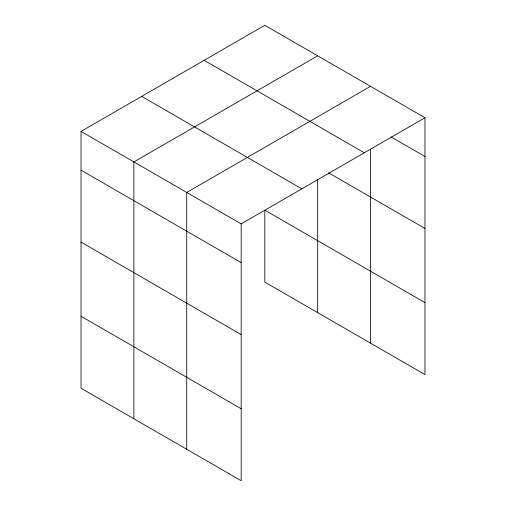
<?xml version="1.0" encoding="UTF-8"?>
<svg xmlns="http://www.w3.org/2000/svg" width="506" height="506" viewBox="0 0 506 506"><rect width="100%" height="100%" fill="white"/><g stroke="black" fill="none" stroke-linecap="round" stroke-linejoin="round"><path stroke-width="0.76" d="M424.97 117.759L264.828 25.3L81.03 131.415L81.03 388.241L241.172 480.7L241.172 223.873L424.97 117.759L424.97 374.585L264.828 282.127L264.828 210.161L424.97 302.62M317.673 55.812L133.875 161.926L133.875 418.753M370.518 86.324L186.727 192.438L186.727 449.265M390.942 136.867L424.97 156.512M204.171 60.315L364.32 152.774M328.514 172.786L424.97 228.478M141.68 96.393L301.829 188.852M81.03 131.415L241.172 223.873M81.03 170.168L241.172 262.627M81.03 242.134L241.172 334.592M81.03 316.275L241.172 408.734M370.518 149.327L370.518 343.15M317.673 179.149L317.673 312.638"/></g></svg>
